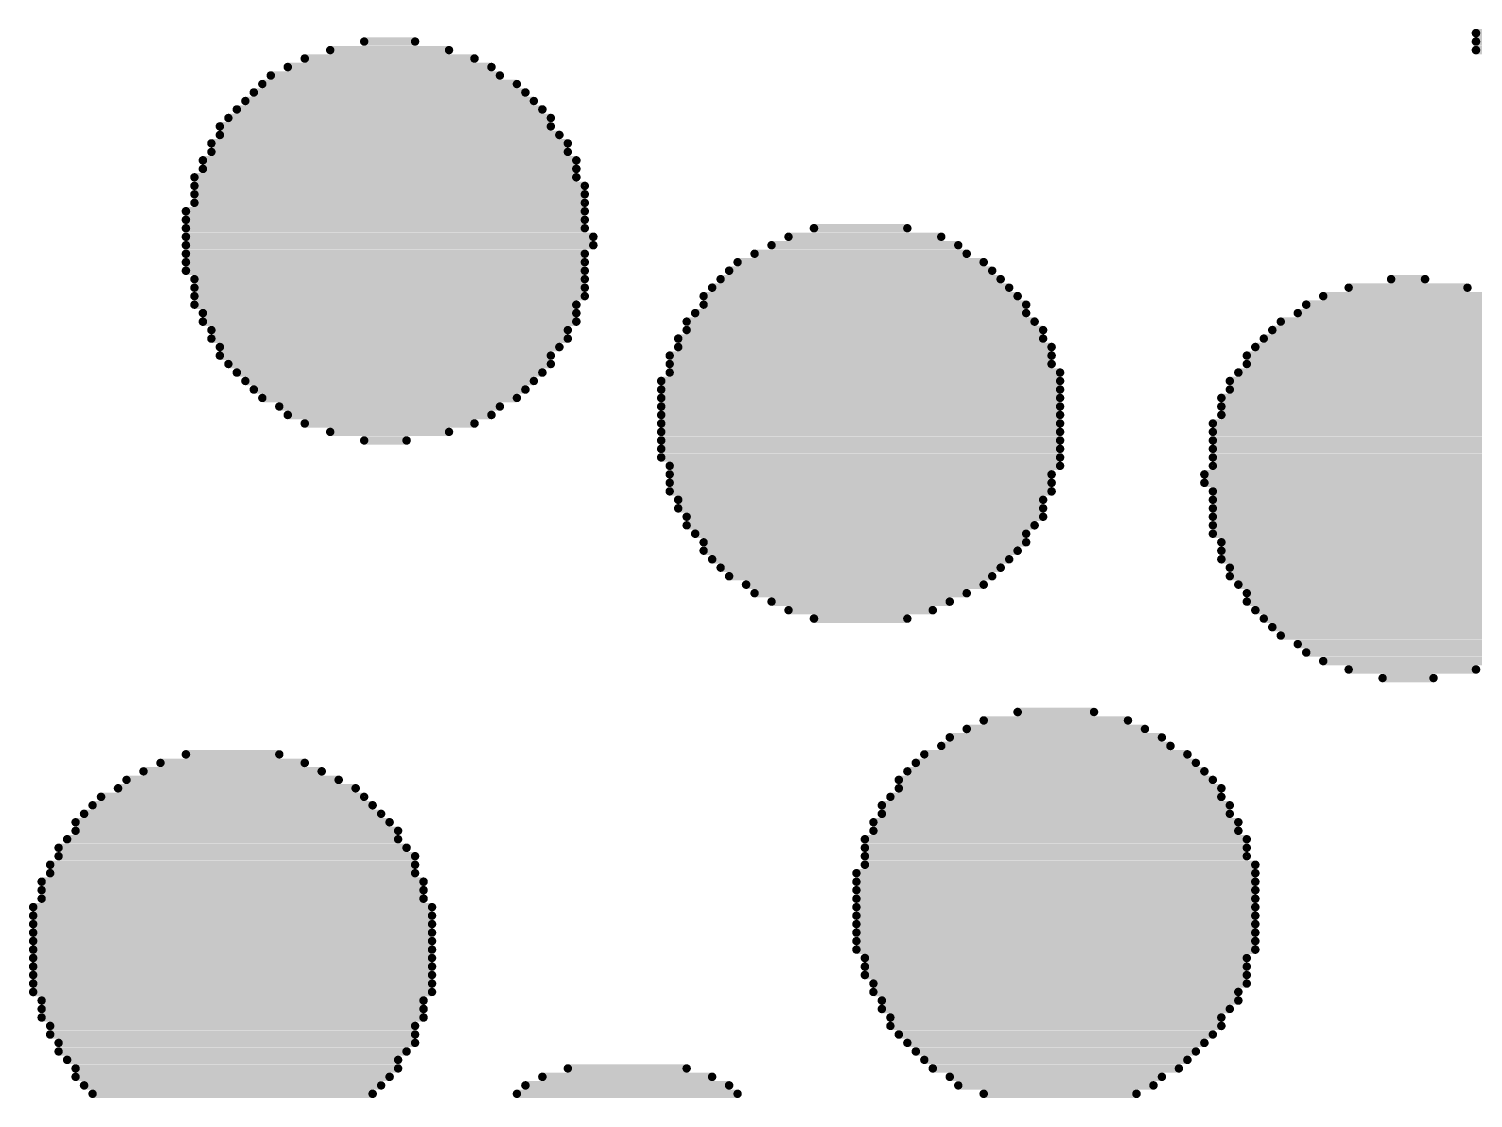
# Model space of a CAD drawing. Header units: millimetres. Extents: x 45 to 209, y 90 to 189.
# Drawn here: x 71.761 to 72.842, y 95.559 to 96.359 of the extents above; entities that cross this region are included whole.
import ezdxf

# ---------------------------------------------------------------- set-up
doc = ezdxf.new("R2010")
doc.units = ezdxf.units.MM
doc.layers.add('TopOverlay', color=2, linetype='Continuous')

# ---------------------------------------------------------------- blocks, each defined once
blk = doc.blocks.new('5394DE47_A0E8_4329_8464_7791B7C19310_62')
at = {"layer": 'TopOverlay', "const_width": 0.00635}
for points in [[(4.3322, 2.1942), (4.3703, 2.1942)], [(5.1641, 2.2005), (5.4562, 2.2005)], [(5.1641, 2.1942), (5.4562, 2.1942)], [(4.2878, 2.1815), (4.4148, 2.1815)], [(4.3068, 2.1878), (4.3957, 2.1878)], [(5.1641, 2.1878), (5.4562, 2.1878)], [(4.2624, 2.1688), (4.4338, 2.1688)], [(4.2751, 2.1751), (4.4275, 2.1751)], [(4.256, 2.1624), (4.4465, 2.1624)], [(4.2433, 2.1497), (4.4592, 2.1497)], [(4.2497, 2.1561), (4.4529, 2.1561)], [(4.2306, 2.137), (4.4719, 2.137)], [(4.237, 2.1434), (4.4656, 2.1434)], [(4.2243, 2.1307), (4.4719, 2.1307)], [(4.2179, 2.118), (4.4846, 2.118)], [(4.2243, 2.1243), (4.4783, 2.1243)], [(4.2116, 2.1053), (4.491, 2.1053)], [(4.2179, 2.1116), (4.4846, 2.1116)], [(4.2116, 2.0989), (4.491, 2.0989)], [(4.2052, 2.0926), (4.491, 2.0926)], [(4.2052, 2.0862), (4.4973, 2.0862)], [(4.2052, 2.0799), (4.4973, 2.0799)], [(4.2052, 2.0735), (4.4973, 2.0735)], [(4.1989, 2.0672), (4.4973, 2.0672)], [(4.1989, 2.0608), (4.4973, 2.0608)], [(4.1989, 2.0545), (4.4973, 2.0545)], [(4.6688, 2.0545), (4.7386, 2.0545)], [(4.1989, 2.0481), (4.5037, 2.0481)], [(4.1989, 2.0418), (4.5037, 2.0418)], [(4.637, 2.0418), (4.7767, 2.0418)], [(4.6497, 2.0481), (4.764, 2.0481)], [(4.1989, 2.0354), (4.4973, 2.0354)], [(4.1989, 2.0291), (4.4973, 2.0291)], [(4.6116, 2.0291), (4.7958, 2.0291)], [(4.6243, 2.0354), (4.7831, 2.0354)], [(4.1989, 2.0227), (4.4973, 2.0227)], [(4.6053, 2.0227), (4.8021, 2.0227)], [(4.2052, 2.0164), (4.4973, 2.0164)], [(4.2052, 2.01), (4.4973, 2.01)], [(4.5926, 2.01), (4.8148, 2.01)], [(4.5989, 2.0164), (4.8085, 2.0164)], [(5.0688, 2.01), (5.1577, 2.01)], [(5.1006, 2.0164), (5.126, 2.0164)], [(4.2052, 2.0037), (4.4973, 2.0037)], [(4.2052, 1.9973), (4.491, 1.9973)], [(4.5862, 2.0037), (4.8212, 2.0037)], [(4.5862, 1.9973), (4.8275, 1.9973)], [(5.0371, 1.9973), (5.1895, 1.9973)], [(5.0498, 2.0037), (5.1768, 2.0037)], [(4.2116, 1.991), (4.491, 1.991)], [(4.5799, 1.991), (4.8275, 1.991)], [(5.0307, 1.991), (5.1958, 1.991)], [(4.2116, 1.9846), (4.491, 1.9846)], [(4.2179, 1.9783), (4.4846, 1.9783)], [(4.5735, 1.9846), (4.8339, 1.9846)], [(4.5735, 1.9783), (4.8402, 1.9783)], [(5.0117, 1.9783), (5.2149, 1.9783)], [(5.018, 1.9846), (5.2085, 1.9846)], [(4.2179, 1.9719), (4.4846, 1.9719)], [(4.2243, 1.9656), (4.4783, 1.9656)], [(4.5672, 1.9719), (4.8402, 1.9719)], [(4.5672, 1.9656), (4.8466, 1.9656)], [(4.999, 1.9656), (5.2276, 1.9656)], [(5.0053, 1.9719), (5.2212, 1.9719)], [(4.2243, 1.9592), (4.4719, 1.9592)], [(4.2306, 1.9529), (4.4719, 1.9529)], [(4.5608, 1.9592), (4.8466, 1.9592)], [(4.5608, 1.9529), (4.8466, 1.9529)], [(4.9926, 1.9592), (5.2339, 1.9592)], [(4.9926, 1.9529), (5.2339, 1.9529)], [(4.237, 1.9465), (4.4656, 1.9465)], [(4.5608, 1.9465), (4.8529, 1.9465)], [(4.9863, 1.9465), (5.2403, 1.9465)], [(4.2433, 1.9402), (4.4592, 1.9402)], [(4.2497, 1.9338), (4.4529, 1.9338)], [(4.5545, 1.9402), (4.8529, 1.9402)], [(4.5545, 1.9338), (4.8529, 1.9338)], [(4.9799, 1.9402), (5.2466, 1.9402)], [(4.9799, 1.9338), (5.2466, 1.9338)], [(4.256, 1.9275), (4.4465, 1.9275)], [(4.2687, 1.9211), (4.4338, 1.9211)], [(4.5545, 1.9275), (4.8529, 1.9275)], [(4.5545, 1.9211), (4.8529, 1.9211)], [(4.9736, 1.9275), (5.253, 1.9275)], [(4.9736, 1.9211), (5.253, 1.9211)], [(4.2751, 1.9148), (4.4275, 1.9148)], [(4.5545, 1.9148), (4.8529, 1.9148)], [(4.9736, 1.9148), (5.2593, 1.9148)], [(4.2878, 1.9084), (4.4148, 1.9084)], [(4.3068, 1.9021), (4.3957, 1.9021)], [(4.5545, 1.9084), (4.8529, 1.9084)], [(4.5545, 1.9021), (4.8529, 1.9021)], [(4.9672, 1.9084), (5.2593, 1.9084)], [(4.9672, 1.9021), (5.2593, 1.9021)], [(4.3322, 1.8957), (4.364, 1.8957)], [(4.5545, 1.8957), (4.8529, 1.8957)], [(4.5545, 1.8894), (4.8529, 1.8894)], [(4.9672, 1.8957), (5.2593, 1.8957)], [(4.9672, 1.8894), (5.2593, 1.8894)], [(4.5545, 1.883), (4.8529, 1.883)], [(4.9672, 1.883), (5.2657, 1.883)], [(4.5608, 1.8767), (4.8529, 1.8767)], [(4.5608, 1.8703), (4.8466, 1.8703)], [(4.9609, 1.8703), (5.2657, 1.8703)], [(4.9672, 1.8767), (5.2657, 1.8767)], [(4.5608, 1.864), (4.8466, 1.864)], [(4.5608, 1.8576), (4.8466, 1.8576)], [(4.9609, 1.864), (5.2657, 1.864)], [(4.9672, 1.8576), (5.2657, 1.8576)], [(4.5672, 1.8513), (4.8402, 1.8513)], [(4.5672, 1.8449), (4.8402, 1.8449)], [(4.9672, 1.8513), (5.2657, 1.8513)], [(4.9672, 1.8449), (5.2657, 1.8449)], [(4.5735, 1.8386), (4.8402, 1.8386)], [(4.9672, 1.8386), (5.2593, 1.8386)], [(4.5735, 1.8322), (4.8339, 1.8322)], [(4.5799, 1.8259), (4.8275, 1.8259)], [(4.9672, 1.8322), (5.2593, 1.8322)], [(4.9672, 1.8259), (5.2593, 1.8259)], [(4.5862, 1.8195), (4.8275, 1.8195)], [(4.5862, 1.8132), (4.8212, 1.8132)], [(4.9736, 1.8195), (5.2593, 1.8195)], [(4.9736, 1.8132), (5.253, 1.8132)], [(4.5926, 1.8068), (4.8148, 1.8068)], [(4.9736, 1.8068), (5.253, 1.8068)], [(4.5989, 1.8005), (4.8085, 1.8005)], [(4.6053, 1.7941), (4.8021, 1.7941)], [(4.9799, 1.8005), (5.2466, 1.8005)], [(4.9799, 1.7941), (5.2466, 1.7941)], [(4.618, 1.7878), (4.7958, 1.7878)], [(4.6243, 1.7814), (4.7831, 1.7814)], [(4.9863, 1.7878), (5.2403, 1.7878)], [(4.9926, 1.7814), (5.2403, 1.7814)], [(4.637, 1.7751), (4.7704, 1.7751)], [(4.9926, 1.7751), (5.2339, 1.7751)], [(4.6497, 1.7687), (4.7577, 1.7687)], [(4.6688, 1.7624), (4.7386, 1.7624)], [(4.999, 1.7687), (5.2276, 1.7687)], [(5.0053, 1.7624), (5.2212, 1.7624)], [(5.0117, 1.756), (5.2149, 1.756)], [(5.018, 1.7497), (5.2085, 1.7497)], [(5.0307, 1.7433), (5.2022, 1.7433)], [(5.0371, 1.737), (5.1895, 1.737)], [(5.0498, 1.7306), (5.1768, 1.7306)], [(5.0688, 1.7243), (5.1641, 1.7243)], [(5.0942, 1.7179), (5.1323, 1.7179)], [(4.7958, 1.6862), (4.9037, 1.6862)], [(4.8212, 1.6925), (4.8783, 1.6925)], [(4.7704, 1.6735), (4.9291, 1.6735)], [(4.7831, 1.6798), (4.9164, 1.6798)], [(4.764, 1.6671), (4.9355, 1.6671)], [(4.1798, 1.6544), (4.2878, 1.6544)], [(4.1989, 1.6608), (4.2687, 1.6608)], [(4.745, 1.6544), (4.9545, 1.6544)], [(4.7513, 1.6608), (4.9482, 1.6608)], [(4.1544, 1.6417), (4.3132, 1.6417)], [(4.1671, 1.6481), (4.3005, 1.6481)], [(4.7323, 1.6417), (4.9672, 1.6417)], [(4.7386, 1.6481), (4.9609, 1.6481)], [(4.1354, 1.629), (4.3322, 1.629)], [(4.1481, 1.6354), (4.3259, 1.6354)], [(4.7259, 1.629), (4.9736, 1.629)], [(4.7323, 1.6354), (4.9736, 1.6354)], [(4.129, 1.6227), (4.3386, 1.6227)], [(4.7196, 1.6227), (4.9799, 1.6227)], [(4.1163, 1.61), (4.3513, 1.61)], [(4.1227, 1.6163), (4.3449, 1.6163)], [(4.7132, 1.61), (4.9863, 1.61)], [(4.7196, 1.6163), (4.9799, 1.6163)], [(4.11, 1.5973), (4.3576, 1.5973)], [(4.1163, 1.6036), (4.3576, 1.6036)], [(4.7069, 1.5973), (4.9926, 1.5973)], [(4.7132, 1.6036), (4.9863, 1.6036)], [(4.1036, 1.5909), (4.364, 1.5909)], [(4.7069, 1.5909), (4.9926, 1.5909)], [(4.0973, 1.5782), (4.3703, 1.5782)], [(4.1036, 1.5846), (4.3703, 1.5846)], [(4.7069, 1.5846), (4.9926, 1.5846)], [(4.7069, 1.5782), (4.999, 1.5782)], [(4.0909, 1.5655), (4.3767, 1.5655)], [(4.0973, 1.5719), (4.3703, 1.5719)], [(4.7005, 1.5719), (4.999, 1.5719)], [(4.7005, 1.5655), (4.999, 1.5655)], [(4.0909, 1.5592), (4.3767, 1.5592)], [(4.7005, 1.5592), (4.999, 1.5592)], [(4.0846, 1.5465), (4.383, 1.5465)], [(4.0909, 1.5528), (4.3767, 1.5528)], [(4.7005, 1.5528), (4.999, 1.5528)], [(4.7005, 1.5465), (4.999, 1.5465)], [(4.0846, 1.5401), (4.383, 1.5401)], [(4.0846, 1.5338), (4.383, 1.5338)], [(4.7005, 1.5401), (4.999, 1.5401)], [(4.7005, 1.5338), (4.999, 1.5338)], [(4.0846, 1.5274), (4.383, 1.5274)], [(4.0846, 1.5211), (4.383, 1.5211)], [(4.7005, 1.5274), (4.999, 1.5274)], [(4.7005, 1.5211), (4.999, 1.5211)], [(4.0846, 1.5147), (4.383, 1.5147)], [(4.7005, 1.5147), (4.999, 1.5147)], [(4.0846, 1.5084), (4.383, 1.5084)], [(4.0846, 1.502), (4.383, 1.502)], [(4.7069, 1.5084), (4.9926, 1.5084)], [(4.7069, 1.502), (4.9926, 1.502)], [(4.0846, 1.4957), (4.383, 1.4957)], [(4.0846, 1.4893), (4.383, 1.4893)], [(4.7069, 1.4957), (4.9926, 1.4957)], [(4.7132, 1.4893), (4.9926, 1.4893)], [(4.0846, 1.483), (4.383, 1.483)], [(4.7132, 1.483), (4.9863, 1.483)], [(4.0909, 1.4766), (4.3767, 1.4766)], [(4.0909, 1.4703), (4.3767, 1.4703)], [(4.7196, 1.4766), (4.9863, 1.4766)], [(4.7196, 1.4703), (4.9799, 1.4703)], [(4.0909, 1.4639), (4.3767, 1.4639)], [(4.0973, 1.4576), (4.3703, 1.4576)], [(4.7259, 1.4639), (4.9736, 1.4639)], [(4.7259, 1.4576), (4.9736, 1.4576)], [(4.0973, 1.4512), (4.3703, 1.4512)], [(4.1036, 1.4449), (4.3703, 1.4449)], [(4.7323, 1.4512), (4.9672, 1.4512)], [(4.7386, 1.4449), (4.9609, 1.4449)], [(4.1036, 1.4385), (4.364, 1.4385)], [(4.745, 1.4385), (4.9545, 1.4385)], [(4.11, 1.4322), (4.3576, 1.4322)], [(4.1163, 1.4258), (4.3576, 1.4258)], [(4.4846, 1.4258), (4.5735, 1.4258)], [(4.7513, 1.4322), (4.9482, 1.4322)], [(4.7577, 1.4258), (4.9418, 1.4258)], [(4.1163, 1.4195), (4.3513, 1.4195)], [(4.1227, 1.4131), (4.3449, 1.4131)], [(4.4529, 1.4131), (4.6053, 1.4131)], [(4.4656, 1.4195), (4.5926, 1.4195)], [(4.7704, 1.4195), (4.9291, 1.4195)], [(4.7767, 1.4131), (4.9228, 1.4131)], [(4.129, 1.4068), (4.3386, 1.4068)], [(4.4465, 1.4068), (4.6116, 1.4068)], [(4.7958, 1.4068), (4.9101, 1.4068)]]:
    blk.add_lwpolyline(points, dxfattribs=at)
at = {"layer": 'TopOverlay', "const_width": 0.00317}
for points in [[(4.3307, 2.1942, 1), (4.3338, 2.1942, 1)], [(4.3688, 2.1942, 1), (4.3719, 2.1942, 1)], [(5.1625, 2.2005, 1), (5.1657, 2.2005, 1)], [(5.1625, 2.1942, 1), (5.1657, 2.1942, 1)], [(4.2862, 2.1815, 1), (4.2894, 2.1815, 1)], [(4.3053, 2.1878, 1), (4.3084, 2.1878, 1)], [(4.3942, 2.1878, 1), (4.3973, 2.1878, 1)], [(4.4132, 2.1815, 1), (4.4164, 2.1815, 1)], [(5.1625, 2.1878, 1), (5.1657, 2.1878, 1)], [(4.2608, 2.1688, 1), (4.264, 2.1688, 1)], [(4.2735, 2.1751, 1), (4.2767, 2.1751, 1)], [(4.4259, 2.1751, 1), (4.4291, 2.1751, 1)], [(4.4323, 2.1688, 1), (4.4354, 2.1688, 1)], [(4.2545, 2.1624, 1), (4.2576, 2.1624, 1)], [(4.445, 2.1624, 1), (4.4481, 2.1624, 1)], [(4.2418, 2.1497, 1), (4.2449, 2.1497, 1)], [(4.2481, 2.1561, 1), (4.2513, 2.1561, 1)], [(4.4513, 2.1561, 1), (4.4545, 2.1561, 1)], [(4.4577, 2.1497, 1), (4.4608, 2.1497, 1)], [(4.2291, 2.137, 1), (4.2322, 2.137, 1)], [(4.2354, 2.1434, 1), (4.2386, 2.1434, 1)], [(4.464, 2.1434, 1), (4.4672, 2.1434, 1)], [(4.4704, 2.137, 1), (4.4735, 2.137, 1)], [(4.2227, 2.1307, 1), (4.2259, 2.1307, 1)], [(4.4704, 2.1307, 1), (4.4735, 2.1307, 1)], [(4.2164, 2.118, 1), (4.2195, 2.118, 1)], [(4.2227, 2.1243, 1), (4.2259, 2.1243, 1)], [(4.4767, 2.1243, 1), (4.4799, 2.1243, 1)], [(4.4831, 2.118, 1), (4.4862, 2.118, 1)], [(4.21, 2.1053, 1), (4.2132, 2.1053, 1)], [(4.2164, 2.1116, 1), (4.2195, 2.1116, 1)], [(4.4831, 2.1116, 1), (4.4862, 2.1116, 1)], [(4.4894, 2.1053, 1), (4.4926, 2.1053, 1)], [(4.21, 2.0989, 1), (4.2132, 2.0989, 1)], [(4.4894, 2.0989, 1), (4.4926, 2.0989, 1)], [(4.2037, 2.0926, 1), (4.2068, 2.0926, 1)], [(4.2037, 2.0862, 1), (4.2068, 2.0862, 1)], [(4.4894, 2.0926, 1), (4.4926, 2.0926, 1)], [(4.4958, 2.0862, 1), (4.4989, 2.0862, 1)], [(4.2037, 2.0799, 1), (4.2068, 2.0799, 1)], [(4.2037, 2.0735, 1), (4.2068, 2.0735, 1)], [(4.4958, 2.0799, 1), (4.4989, 2.0799, 1)], [(4.4958, 2.0735, 1), (4.4989, 2.0735, 1)], [(4.1973, 2.0672, 1), (4.2005, 2.0672, 1)], [(4.1973, 2.0608, 1), (4.2005, 2.0608, 1)], [(4.4958, 2.0672, 1), (4.4989, 2.0672, 1)], [(4.4958, 2.0608, 1), (4.4989, 2.0608, 1)], [(4.1973, 2.0545, 1), (4.2005, 2.0545, 1)], [(4.4958, 2.0545, 1), (4.4989, 2.0545, 1)], [(4.6672, 2.0545, 1), (4.6704, 2.0545, 1)], [(4.7371, 2.0545, 1), (4.7402, 2.0545, 1)], [(4.1973, 2.0481, 1), (4.2005, 2.0481, 1)], [(4.1973, 2.0418, 1), (4.2005, 2.0418, 1)], [(4.5021, 2.0481, 1), (4.5053, 2.0481, 1)], [(4.5021, 2.0418, 1), (4.5053, 2.0418, 1)], [(4.6355, 2.0418, 1), (4.6386, 2.0418, 1)], [(4.6482, 2.0481, 1), (4.6513, 2.0481, 1)], [(4.7625, 2.0481, 1), (4.7656, 2.0481, 1)], [(4.7752, 2.0418, 1), (4.7783, 2.0418, 1)], [(4.1973, 2.0354, 1), (4.2005, 2.0354, 1)], [(4.1973, 2.0291, 1), (4.2005, 2.0291, 1)], [(4.4958, 2.0354, 1), (4.4989, 2.0354, 1)], [(4.4958, 2.0291, 1), (4.4989, 2.0291, 1)], [(4.6101, 2.0291, 1), (4.6132, 2.0291, 1)], [(4.6228, 2.0354, 1), (4.6259, 2.0354, 1)], [(4.7815, 2.0354, 1), (4.7847, 2.0354, 1)], [(4.7942, 2.0291, 1), (4.7974, 2.0291, 1)], [(4.1973, 2.0227, 1), (4.2005, 2.0227, 1)], [(4.4958, 2.0227, 1), (4.4989, 2.0227, 1)], [(4.6037, 2.0227, 1), (4.6069, 2.0227, 1)], [(4.8006, 2.0227, 1), (4.8037, 2.0227, 1)], [(4.2037, 2.0164, 1), (4.2068, 2.0164, 1)], [(4.2037, 2.01, 1), (4.2068, 2.01, 1)], [(4.4958, 2.0164, 1), (4.4989, 2.0164, 1)], [(4.4958, 2.01, 1), (4.4989, 2.01, 1)], [(4.591, 2.01, 1), (4.5942, 2.01, 1)], [(4.5974, 2.0164, 1), (4.6005, 2.0164, 1)], [(4.8069, 2.0164, 1), (4.8101, 2.0164, 1)], [(4.8133, 2.01, 1), (4.8164, 2.01, 1)], [(5.0673, 2.01, 1), (5.0704, 2.01, 1)], [(5.099, 2.0164, 1), (5.1022, 2.0164, 1)], [(5.1244, 2.0164, 1), (5.1276, 2.0164, 1)], [(5.1562, 2.01, 1), (5.1593, 2.01, 1)], [(4.2037, 2.0037, 1), (4.2068, 2.0037, 1)], [(4.2037, 1.9973, 1), (4.2068, 1.9973, 1)], [(4.4894, 1.9973, 1), (4.4926, 1.9973, 1)], [(4.4958, 2.0037, 1), (4.4989, 2.0037, 1)], [(4.5847, 2.0037, 1), (4.5878, 2.0037, 1)], [(4.5847, 1.9973, 1), (4.5878, 1.9973, 1)], [(4.8196, 2.0037, 1), (4.8228, 2.0037, 1)], [(4.826, 1.9973, 1), (4.8291, 1.9973, 1)], [(5.0355, 1.9973, 1), (5.0387, 1.9973, 1)], [(5.0482, 2.0037, 1), (5.0514, 2.0037, 1)], [(4.21, 1.991, 1), (4.2132, 1.991, 1)], [(4.4894, 1.991, 1), (4.4926, 1.991, 1)], [(4.5783, 1.991, 1), (4.5815, 1.991, 1)], [(4.826, 1.991, 1), (4.8291, 1.991, 1)], [(5.0292, 1.991, 1), (5.0323, 1.991, 1)], [(4.21, 1.9846, 1), (4.2132, 1.9846, 1)], [(4.2164, 1.9783, 1), (4.2195, 1.9783, 1)], [(4.4831, 1.9783, 1), (4.4862, 1.9783, 1)], [(4.4894, 1.9846, 1), (4.4926, 1.9846, 1)], [(4.572, 1.9846, 1), (4.5751, 1.9846, 1)], [(4.572, 1.9783, 1), (4.5751, 1.9783, 1)], [(4.8323, 1.9846, 1), (4.8355, 1.9846, 1)], [(4.8387, 1.9783, 1), (4.8418, 1.9783, 1)], [(5.0101, 1.9783, 1), (5.0133, 1.9783, 1)], [(5.0165, 1.9846, 1), (5.0196, 1.9846, 1)], [(4.2164, 1.9719, 1), (4.2195, 1.9719, 1)], [(4.2227, 1.9656, 1), (4.2259, 1.9656, 1)], [(4.4767, 1.9656, 1), (4.4799, 1.9656, 1)], [(4.4831, 1.9719, 1), (4.4862, 1.9719, 1)], [(4.5656, 1.9719, 1), (4.5688, 1.9719, 1)], [(4.5656, 1.9656, 1), (4.5688, 1.9656, 1)], [(4.8387, 1.9719, 1), (4.8418, 1.9719, 1)], [(4.845, 1.9656, 1), (4.8482, 1.9656, 1)], [(4.9974, 1.9656, 1), (5.0006, 1.9656, 1)], [(5.0038, 1.9719, 1), (5.0069, 1.9719, 1)], [(4.2227, 1.9592, 1), (4.2259, 1.9592, 1)], [(4.2291, 1.9529, 1), (4.2322, 1.9529, 1)], [(4.4704, 1.9592, 1), (4.4735, 1.9592, 1)], [(4.4704, 1.9529, 1), (4.4735, 1.9529, 1)], [(4.5593, 1.9592, 1), (4.5624, 1.9592, 1)], [(4.5593, 1.9529, 1), (4.5624, 1.9529, 1)], [(4.845, 1.9592, 1), (4.8482, 1.9592, 1)], [(4.845, 1.9529, 1), (4.8482, 1.9529, 1)], [(4.9911, 1.9592, 1), (4.9942, 1.9592, 1)], [(4.9911, 1.9529, 1), (4.9942, 1.9529, 1)], [(4.2354, 1.9465, 1), (4.2386, 1.9465, 1)], [(4.464, 1.9465, 1), (4.4672, 1.9465, 1)], [(4.5593, 1.9465, 1), (4.5624, 1.9465, 1)], [(4.8514, 1.9465, 1), (4.8545, 1.9465, 1)], [(4.9847, 1.9465, 1), (4.9879, 1.9465, 1)], [(4.2418, 1.9402, 1), (4.2449, 1.9402, 1)], [(4.2481, 1.9338, 1), (4.2513, 1.9338, 1)], [(4.4513, 1.9338, 1), (4.4545, 1.9338, 1)], [(4.4577, 1.9402, 1), (4.4608, 1.9402, 1)], [(4.5529, 1.9402, 1), (4.5561, 1.9402, 1)], [(4.5529, 1.9338, 1), (4.5561, 1.9338, 1)], [(4.8514, 1.9402, 1), (4.8545, 1.9402, 1)], [(4.8514, 1.9338, 1), (4.8545, 1.9338, 1)], [(4.9784, 1.9402, 1), (4.9815, 1.9402, 1)], [(4.9784, 1.9338, 1), (4.9815, 1.9338, 1)], [(4.2545, 1.9275, 1), (4.2576, 1.9275, 1)], [(4.2672, 1.9211, 1), (4.2703, 1.9211, 1)], [(4.4323, 1.9211, 1), (4.4354, 1.9211, 1)], [(4.445, 1.9275, 1), (4.4481, 1.9275, 1)], [(4.5529, 1.9275, 1), (4.5561, 1.9275, 1)], [(4.5529, 1.9211, 1), (4.5561, 1.9211, 1)], [(4.8514, 1.9275, 1), (4.8545, 1.9275, 1)], [(4.8514, 1.9211, 1), (4.8545, 1.9211, 1)], [(4.972, 1.9275, 1), (4.9752, 1.9275, 1)], [(4.972, 1.9211, 1), (4.9752, 1.9211, 1)], [(4.2735, 1.9148, 1), (4.2767, 1.9148, 1)], [(4.4259, 1.9148, 1), (4.4291, 1.9148, 1)], [(4.5529, 1.9148, 1), (4.5561, 1.9148, 1)], [(4.8514, 1.9148, 1), (4.8545, 1.9148, 1)], [(4.972, 1.9148, 1), (4.9752, 1.9148, 1)], [(4.2862, 1.9084, 1), (4.2894, 1.9084, 1)], [(4.3053, 1.9021, 1), (4.3084, 1.9021, 1)], [(4.3942, 1.9021, 1), (4.3973, 1.9021, 1)], [(4.4132, 1.9084, 1), (4.4164, 1.9084, 1)], [(4.5529, 1.9084, 1), (4.5561, 1.9084, 1)], [(4.5529, 1.9021, 1), (4.5561, 1.9021, 1)], [(4.8514, 1.9084, 1), (4.8545, 1.9084, 1)], [(4.8514, 1.9021, 1), (4.8545, 1.9021, 1)], [(4.9657, 1.9084, 1), (4.9688, 1.9084, 1)], [(4.9657, 1.9021, 1), (4.9688, 1.9021, 1)], [(4.3307, 1.8957, 1), (4.3338, 1.8957, 1)], [(4.3624, 1.8957, 1), (4.3656, 1.8957, 1)], [(4.5529, 1.8957, 1), (4.5561, 1.8957, 1)], [(4.5529, 1.8894, 1), (4.5561, 1.8894, 1)], [(4.8514, 1.8957, 1), (4.8545, 1.8957, 1)], [(4.8514, 1.8894, 1), (4.8545, 1.8894, 1)], [(4.9657, 1.8957, 1), (4.9688, 1.8957, 1)], [(4.9657, 1.8894, 1), (4.9688, 1.8894, 1)], [(4.5529, 1.883, 1), (4.5561, 1.883, 1)], [(4.8514, 1.883, 1), (4.8545, 1.883, 1)], [(4.9657, 1.883, 1), (4.9688, 1.883, 1)], [(4.5593, 1.8767, 1), (4.5624, 1.8767, 1)], [(4.5593, 1.8703, 1), (4.5624, 1.8703, 1)], [(4.845, 1.8703, 1), (4.8482, 1.8703, 1)], [(4.8514, 1.8767, 1), (4.8545, 1.8767, 1)], [(4.9593, 1.8703, 1), (4.9625, 1.8703, 1)], [(4.9657, 1.8767, 1), (4.9688, 1.8767, 1)], [(4.5593, 1.864, 1), (4.5624, 1.864, 1)], [(4.5593, 1.8576, 1), (4.5624, 1.8576, 1)], [(4.845, 1.864, 1), (4.8482, 1.864, 1)], [(4.845, 1.8576, 1), (4.8482, 1.8576, 1)], [(4.9593, 1.864, 1), (4.9625, 1.864, 1)], [(4.9657, 1.8576, 1), (4.9688, 1.8576, 1)], [(4.5656, 1.8513, 1), (4.5688, 1.8513, 1)], [(4.5656, 1.8449, 1), (4.5688, 1.8449, 1)], [(4.8387, 1.8513, 1), (4.8418, 1.8513, 1)], [(4.8387, 1.8449, 1), (4.8418, 1.8449, 1)], [(4.9657, 1.8513, 1), (4.9688, 1.8513, 1)], [(4.9657, 1.8449, 1), (4.9688, 1.8449, 1)], [(4.572, 1.8386, 1), (4.5751, 1.8386, 1)], [(4.8387, 1.8386, 1), (4.8418, 1.8386, 1)], [(4.9657, 1.8386, 1), (4.9688, 1.8386, 1)], [(4.572, 1.8322, 1), (4.5751, 1.8322, 1)], [(4.5783, 1.8259, 1), (4.5815, 1.8259, 1)], [(4.826, 1.8259, 1), (4.8291, 1.8259, 1)], [(4.8323, 1.8322, 1), (4.8355, 1.8322, 1)], [(4.9657, 1.8322, 1), (4.9688, 1.8322, 1)], [(4.9657, 1.8259, 1), (4.9688, 1.8259, 1)], [(4.5847, 1.8195, 1), (4.5878, 1.8195, 1)], [(4.5847, 1.8132, 1), (4.5878, 1.8132, 1)], [(4.8196, 1.8132, 1), (4.8228, 1.8132, 1)], [(4.826, 1.8195, 1), (4.8291, 1.8195, 1)], [(4.972, 1.8195, 1), (4.9752, 1.8195, 1)], [(4.972, 1.8132, 1), (4.9752, 1.8132, 1)], [(4.591, 1.8068, 1), (4.5942, 1.8068, 1)], [(4.8133, 1.8068, 1), (4.8164, 1.8068, 1)], [(4.972, 1.8068, 1), (4.9752, 1.8068, 1)], [(4.5974, 1.8005, 1), (4.6005, 1.8005, 1)], [(4.6037, 1.7941, 1), (4.6069, 1.7941, 1)], [(4.8006, 1.7941, 1), (4.8037, 1.7941, 1)], [(4.8069, 1.8005, 1), (4.8101, 1.8005, 1)], [(4.9784, 1.8005, 1), (4.9815, 1.8005, 1)], [(4.9784, 1.7941, 1), (4.9815, 1.7941, 1)], [(4.6164, 1.7878, 1), (4.6196, 1.7878, 1)], [(4.6228, 1.7814, 1), (4.6259, 1.7814, 1)], [(4.7815, 1.7814, 1), (4.7847, 1.7814, 1)], [(4.7942, 1.7878, 1), (4.7974, 1.7878, 1)], [(4.9847, 1.7878, 1), (4.9879, 1.7878, 1)], [(4.9911, 1.7814, 1), (4.9942, 1.7814, 1)], [(4.6355, 1.7751, 1), (4.6386, 1.7751, 1)], [(4.7688, 1.7751, 1), (4.772, 1.7751, 1)], [(4.9911, 1.7751, 1), (4.9942, 1.7751, 1)], [(4.6482, 1.7687, 1), (4.6513, 1.7687, 1)], [(4.6672, 1.7624, 1), (4.6704, 1.7624, 1)], [(4.7371, 1.7624, 1), (4.7402, 1.7624, 1)], [(4.7561, 1.7687, 1), (4.7593, 1.7687, 1)], [(4.9974, 1.7687, 1), (5.0006, 1.7687, 1)], [(5.0038, 1.7624, 1), (5.0069, 1.7624, 1)], [(5.0101, 1.756, 1), (5.0133, 1.756, 1)], [(5.0165, 1.7497, 1), (5.0196, 1.7497, 1)], [(5.0292, 1.7433, 1), (5.0323, 1.7433, 1)], [(5.0355, 1.737, 1), (5.0387, 1.737, 1)], [(5.0482, 1.7306, 1), (5.0514, 1.7306, 1)], [(5.0673, 1.7243, 1), (5.0704, 1.7243, 1)], [(5.0927, 1.7179, 1), (5.0958, 1.7179, 1)], [(5.1308, 1.7179, 1), (5.1339, 1.7179, 1)], [(5.1625, 1.7243, 1), (5.1657, 1.7243, 1)], [(4.7942, 1.6862, 1), (4.7974, 1.6862, 1)], [(4.8196, 1.6925, 1), (4.8228, 1.6925, 1)], [(4.8768, 1.6925, 1), (4.8799, 1.6925, 1)], [(4.9022, 1.6862, 1), (4.9053, 1.6862, 1)], [(4.7688, 1.6735, 1), (4.772, 1.6735, 1)], [(4.7815, 1.6798, 1), (4.7847, 1.6798, 1)], [(4.9149, 1.6798, 1), (4.918, 1.6798, 1)], [(4.9276, 1.6735, 1), (4.9307, 1.6735, 1)], [(4.7625, 1.6671, 1), (4.7656, 1.6671, 1)], [(4.9339, 1.6671, 1), (4.9371, 1.6671, 1)], [(4.1783, 1.6544, 1), (4.1814, 1.6544, 1)], [(4.1973, 1.6608, 1), (4.2005, 1.6608, 1)], [(4.2672, 1.6608, 1), (4.2703, 1.6608, 1)], [(4.2862, 1.6544, 1), (4.2894, 1.6544, 1)], [(4.7434, 1.6544, 1), (4.7466, 1.6544, 1)], [(4.7498, 1.6608, 1), (4.7529, 1.6608, 1)], [(4.9466, 1.6608, 1), (4.9498, 1.6608, 1)], [(4.953, 1.6544, 1), (4.9561, 1.6544, 1)], [(4.1529, 1.6417, 1), (4.156, 1.6417, 1)], [(4.1656, 1.6481, 1), (4.1687, 1.6481, 1)], [(4.2989, 1.6481, 1), (4.3021, 1.6481, 1)], [(4.3116, 1.6417, 1), (4.3148, 1.6417, 1)], [(4.7307, 1.6417, 1), (4.7339, 1.6417, 1)], [(4.7371, 1.6481, 1), (4.7402, 1.6481, 1)], [(4.9593, 1.6481, 1), (4.9625, 1.6481, 1)], [(4.9657, 1.6417, 1), (4.9688, 1.6417, 1)], [(4.1338, 1.629, 1), (4.137, 1.629, 1)], [(4.1465, 1.6354, 1), (4.1497, 1.6354, 1)], [(4.3243, 1.6354, 1), (4.3275, 1.6354, 1)], [(4.3307, 1.629, 1), (4.3338, 1.629, 1)], [(4.7244, 1.629, 1), (4.7275, 1.629, 1)], [(4.7307, 1.6354, 1), (4.7339, 1.6354, 1)], [(4.972, 1.6354, 1), (4.9752, 1.6354, 1)], [(4.972, 1.629, 1), (4.9752, 1.629, 1)], [(4.1275, 1.6227, 1), (4.1306, 1.6227, 1)], [(4.337, 1.6227, 1), (4.3402, 1.6227, 1)], [(4.718, 1.6227, 1), (4.7212, 1.6227, 1)], [(4.9784, 1.6227, 1), (4.9815, 1.6227, 1)], [(4.1148, 1.61, 1), (4.1179, 1.61, 1)], [(4.1211, 1.6163, 1), (4.1243, 1.6163, 1)], [(4.3434, 1.6163, 1), (4.3465, 1.6163, 1)], [(4.3497, 1.61, 1), (4.3529, 1.61, 1)], [(4.7117, 1.61, 1), (4.7148, 1.61, 1)], [(4.718, 1.6163, 1), (4.7212, 1.6163, 1)], [(4.9784, 1.6163, 1), (4.9815, 1.6163, 1)], [(4.9847, 1.61, 1), (4.9879, 1.61, 1)], [(4.1084, 1.5973, 1), (4.1116, 1.5973, 1)], [(4.1148, 1.6036, 1), (4.1179, 1.6036, 1)], [(4.3561, 1.6036, 1), (4.3592, 1.6036, 1)], [(4.3561, 1.5973, 1), (4.3592, 1.5973, 1)], [(4.7053, 1.5973, 1), (4.7085, 1.5973, 1)], [(4.7117, 1.6036, 1), (4.7148, 1.6036, 1)], [(4.9847, 1.6036, 1), (4.9879, 1.6036, 1)], [(4.9911, 1.5973, 1), (4.9942, 1.5973, 1)], [(4.1021, 1.5909, 1), (4.1052, 1.5909, 1)], [(4.3624, 1.5909, 1), (4.3656, 1.5909, 1)], [(4.7053, 1.5909, 1), (4.7085, 1.5909, 1)], [(4.9911, 1.5909, 1), (4.9942, 1.5909, 1)], [(4.0957, 1.5782, 1), (4.0989, 1.5782, 1)], [(4.1021, 1.5846, 1), (4.1052, 1.5846, 1)], [(4.3688, 1.5846, 1), (4.3719, 1.5846, 1)], [(4.3688, 1.5782, 1), (4.3719, 1.5782, 1)], [(4.7053, 1.5846, 1), (4.7085, 1.5846, 1)], [(4.7053, 1.5782, 1), (4.7085, 1.5782, 1)], [(4.9911, 1.5846, 1), (4.9942, 1.5846, 1)], [(4.9974, 1.5782, 1), (5.0006, 1.5782, 1)], [(4.0894, 1.5655, 1), (4.0925, 1.5655, 1)], [(4.0957, 1.5719, 1), (4.0989, 1.5719, 1)], [(4.3688, 1.5719, 1), (4.3719, 1.5719, 1)], [(4.3751, 1.5655, 1), (4.3783, 1.5655, 1)], [(4.699, 1.5719, 1), (4.7021, 1.5719, 1)], [(4.699, 1.5655, 1), (4.7021, 1.5655, 1)], [(4.9974, 1.5719, 1), (5.0006, 1.5719, 1)], [(4.9974, 1.5655, 1), (5.0006, 1.5655, 1)], [(4.0894, 1.5592, 1), (4.0925, 1.5592, 1)], [(4.3751, 1.5592, 1), (4.3783, 1.5592, 1)], [(4.699, 1.5592, 1), (4.7021, 1.5592, 1)], [(4.9974, 1.5592, 1), (5.0006, 1.5592, 1)], [(4.083, 1.5465, 1), (4.0862, 1.5465, 1)], [(4.0894, 1.5528, 1), (4.0925, 1.5528, 1)], [(4.3751, 1.5528, 1), (4.3783, 1.5528, 1)], [(4.3815, 1.5465, 1), (4.3846, 1.5465, 1)], [(4.699, 1.5528, 1), (4.7021, 1.5528, 1)], [(4.699, 1.5465, 1), (4.7021, 1.5465, 1)], [(4.9974, 1.5528, 1), (5.0006, 1.5528, 1)], [(4.9974, 1.5465, 1), (5.0006, 1.5465, 1)], [(4.083, 1.5401, 1), (4.0862, 1.5401, 1)], [(4.083, 1.5338, 1), (4.0862, 1.5338, 1)], [(4.3815, 1.5401, 1), (4.3846, 1.5401, 1)], [(4.3815, 1.5338, 1), (4.3846, 1.5338, 1)], [(4.699, 1.5401, 1), (4.7021, 1.5401, 1)], [(4.699, 1.5338, 1), (4.7021, 1.5338, 1)], [(4.9974, 1.5401, 1), (5.0006, 1.5401, 1)], [(4.9974, 1.5338, 1), (5.0006, 1.5338, 1)], [(4.083, 1.5274, 1), (4.0862, 1.5274, 1)], [(4.083, 1.5211, 1), (4.0862, 1.5211, 1)], [(4.3815, 1.5274, 1), (4.3846, 1.5274, 1)], [(4.3815, 1.5211, 1), (4.3846, 1.5211, 1)], [(4.699, 1.5274, 1), (4.7021, 1.5274, 1)], [(4.699, 1.5211, 1), (4.7021, 1.5211, 1)], [(4.9974, 1.5274, 1), (5.0006, 1.5274, 1)], [(4.9974, 1.5211, 1), (5.0006, 1.5211, 1)], [(4.083, 1.5147, 1), (4.0862, 1.5147, 1)], [(4.3815, 1.5147, 1), (4.3846, 1.5147, 1)], [(4.699, 1.5147, 1), (4.7021, 1.5147, 1)], [(4.9974, 1.5147, 1), (5.0006, 1.5147, 1)], [(4.083, 1.5084, 1), (4.0862, 1.5084, 1)], [(4.083, 1.502, 1), (4.0862, 1.502, 1)], [(4.3815, 1.5084, 1), (4.3846, 1.5084, 1)], [(4.3815, 1.502, 1), (4.3846, 1.502, 1)], [(4.7053, 1.5084, 1), (4.7085, 1.5084, 1)], [(4.7053, 1.502, 1), (4.7085, 1.502, 1)], [(4.9911, 1.5084, 1), (4.9942, 1.5084, 1)], [(4.9911, 1.502, 1), (4.9942, 1.502, 1)], [(4.083, 1.4957, 1), (4.0862, 1.4957, 1)], [(4.083, 1.4893, 1), (4.0862, 1.4893, 1)], [(4.3815, 1.4957, 1), (4.3846, 1.4957, 1)], [(4.3815, 1.4893, 1), (4.3846, 1.4893, 1)], [(4.7053, 1.4957, 1), (4.7085, 1.4957, 1)], [(4.7117, 1.4893, 1), (4.7148, 1.4893, 1)], [(4.9911, 1.4957, 1), (4.9942, 1.4957, 1)], [(4.9911, 1.4893, 1), (4.9942, 1.4893, 1)], [(4.083, 1.483, 1), (4.0862, 1.483, 1)], [(4.3815, 1.483, 1), (4.3846, 1.483, 1)], [(4.7117, 1.483, 1), (4.7148, 1.483, 1)], [(4.9847, 1.483, 1), (4.9879, 1.483, 1)], [(4.0894, 1.4766, 1), (4.0925, 1.4766, 1)], [(4.0894, 1.4703, 1), (4.0925, 1.4703, 1)], [(4.3751, 1.4766, 1), (4.3783, 1.4766, 1)], [(4.3751, 1.4703, 1), (4.3783, 1.4703, 1)], [(4.718, 1.4766, 1), (4.7212, 1.4766, 1)], [(4.718, 1.4703, 1), (4.7212, 1.4703, 1)], [(4.9784, 1.4703, 1), (4.9815, 1.4703, 1)], [(4.9847, 1.4766, 1), (4.9879, 1.4766, 1)], [(4.0894, 1.4639, 1), (4.0925, 1.4639, 1)], [(4.0957, 1.4576, 1), (4.0989, 1.4576, 1)], [(4.3688, 1.4576, 1), (4.3719, 1.4576, 1)], [(4.3751, 1.4639, 1), (4.3783, 1.4639, 1)], [(4.7244, 1.4639, 1), (4.7275, 1.4639, 1)], [(4.7244, 1.4576, 1), (4.7275, 1.4576, 1)], [(4.972, 1.4639, 1), (4.9752, 1.4639, 1)], [(4.972, 1.4576, 1), (4.9752, 1.4576, 1)], [(4.0957, 1.4512, 1), (4.0989, 1.4512, 1)], [(4.1021, 1.4449, 1), (4.1052, 1.4449, 1)], [(4.3688, 1.4512, 1), (4.3719, 1.4512, 1)], [(4.3688, 1.4449, 1), (4.3719, 1.4449, 1)], [(4.7307, 1.4512, 1), (4.7339, 1.4512, 1)], [(4.7371, 1.4449, 1), (4.7402, 1.4449, 1)], [(4.9593, 1.4449, 1), (4.9625, 1.4449, 1)], [(4.9657, 1.4512, 1), (4.9688, 1.4512, 1)], [(4.1021, 1.4385, 1), (4.1052, 1.4385, 1)], [(4.3624, 1.4385, 1), (4.3656, 1.4385, 1)], [(4.7434, 1.4385, 1), (4.7466, 1.4385, 1)], [(4.953, 1.4385, 1), (4.9561, 1.4385, 1)], [(4.1084, 1.4322, 1), (4.1116, 1.4322, 1)], [(4.1148, 1.4258, 1), (4.1179, 1.4258, 1)], [(4.3561, 1.4322, 1), (4.3592, 1.4322, 1)], [(4.3561, 1.4258, 1), (4.3592, 1.4258, 1)], [(4.4831, 1.4258, 1), (4.4862, 1.4258, 1)], [(4.572, 1.4258, 1), (4.5751, 1.4258, 1)], [(4.7498, 1.4322, 1), (4.7529, 1.4322, 1)], [(4.7561, 1.4258, 1), (4.7593, 1.4258, 1)], [(4.9403, 1.4258, 1), (4.9434, 1.4258, 1)], [(4.9466, 1.4322, 1), (4.9498, 1.4322, 1)], [(4.1148, 1.4195, 1), (4.1179, 1.4195, 1)], [(4.1211, 1.4131, 1), (4.1243, 1.4131, 1)], [(4.3434, 1.4131, 1), (4.3465, 1.4131, 1)], [(4.3497, 1.4195, 1), (4.3529, 1.4195, 1)], [(4.4513, 1.4131, 1), (4.4545, 1.4131, 1)], [(4.464, 1.4195, 1), (4.4672, 1.4195, 1)], [(4.591, 1.4195, 1), (4.5942, 1.4195, 1)], [(4.6037, 1.4131, 1), (4.6069, 1.4131, 1)], [(4.7688, 1.4195, 1), (4.772, 1.4195, 1)], [(4.7752, 1.4131, 1), (4.7783, 1.4131, 1)], [(4.9212, 1.4131, 1), (4.9244, 1.4131, 1)], [(4.9276, 1.4195, 1), (4.9307, 1.4195, 1)], [(4.1275, 1.4068, 1), (4.1306, 1.4068, 1)], [(4.337, 1.4068, 1), (4.3402, 1.4068, 1)], [(4.445, 1.4068, 1), (4.4481, 1.4068, 1)], [(4.6101, 1.4068, 1), (4.6132, 1.4068, 1)], [(4.7942, 1.4068, 1), (4.7974, 1.4068, 1)], [(4.9085, 1.4068, 1), (4.9117, 1.4068, 1)]]:
    blk.add_lwpolyline(points, format="xyb", close=True, dxfattribs=at)

msp = doc.modelspace()

# ---------------------------------------------------------------- block references
at = {"rotation": 360}
msp.add_blockref('5394DE47_A0E8_4329_8464_7791B7C19310_62', (67.6797, 94.1556), dxfattribs=at)

doc.saveas('drawing.dxf')
